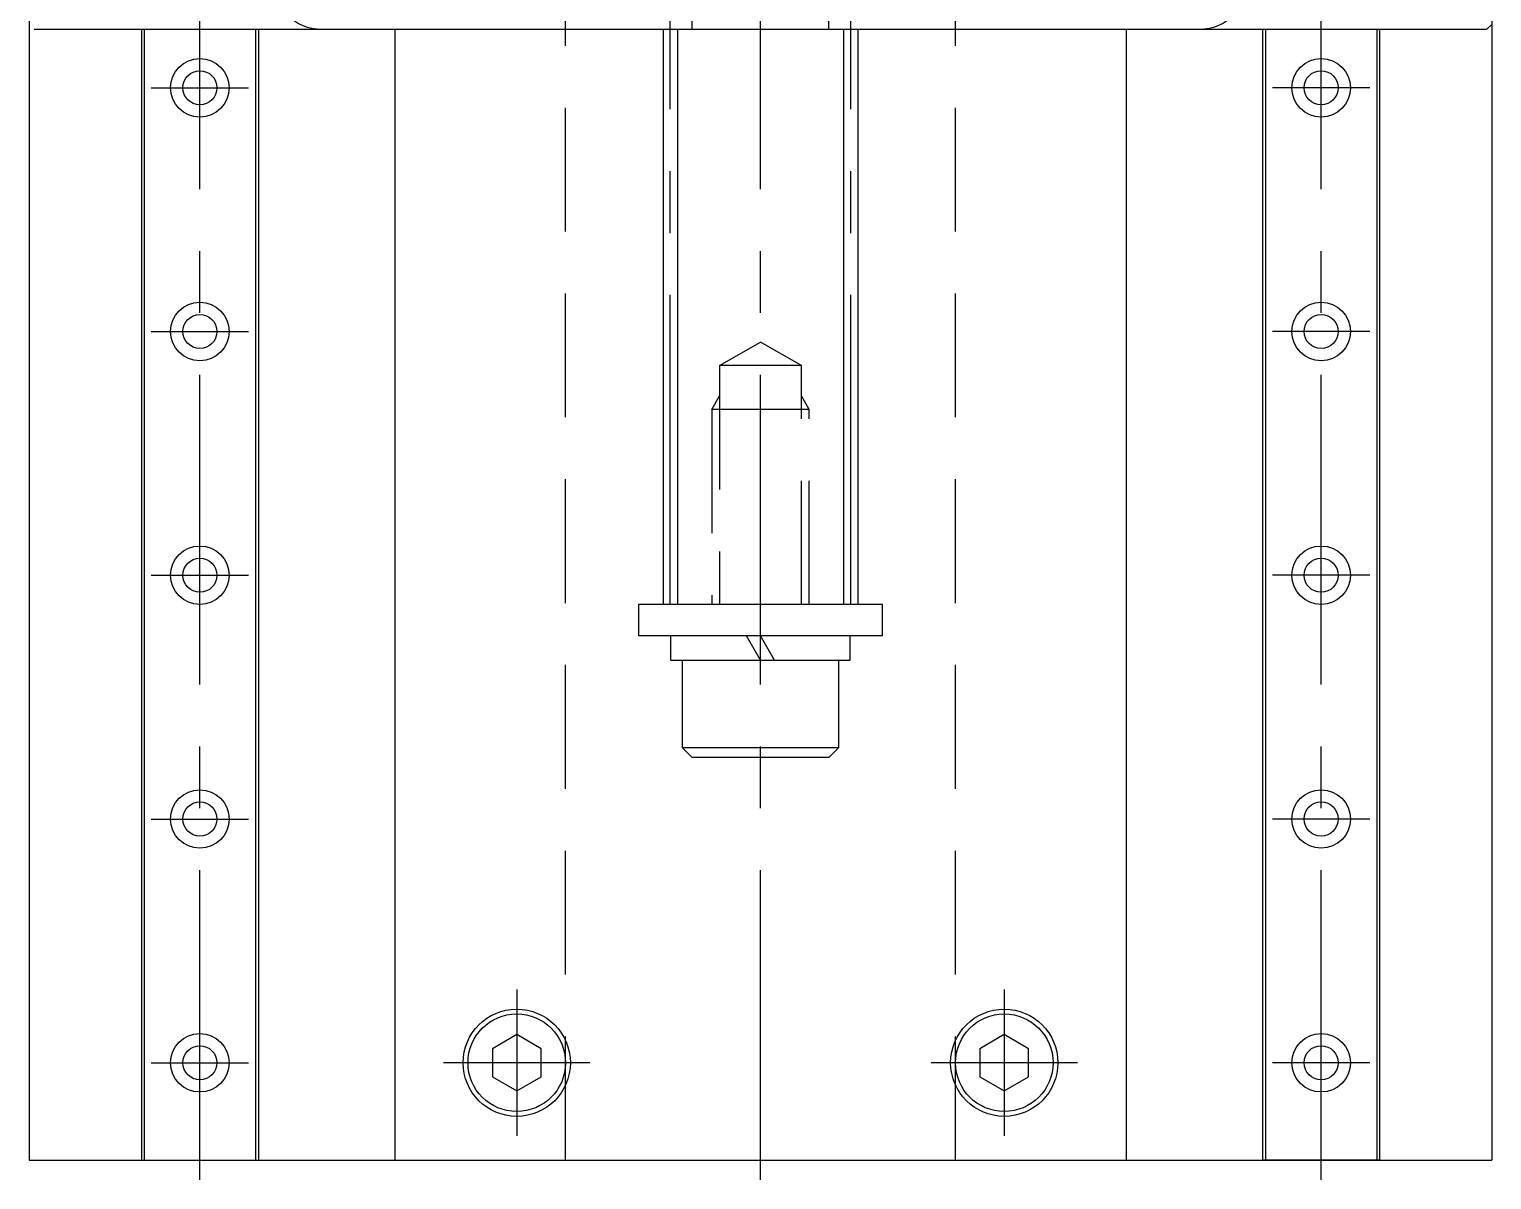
# Model space of a CAD drawing. Extents: x -48 to 540, y -15 to 565.
# Drawn here: x 388.4 to 538.4, y -2 to 116 of the extents above; entities that cross this region are included whole.
import ezdxf

# ---------------------------------------------------------------- set-up
doc = ezdxf.new("R2010")
doc.units = 0
doc.linetypes.add('CENTER', pattern=[50.8, 31.75, -6.35, 6.35, -6.35])
doc.linetypes.add('DASHED', pattern=[19.05, 12.7, -6.35])
doc.layers.get('0').update_dxf_attribs({"linetype": 'CONTINUOUS'})
doc.layers.add('CENTER', color=1, linetype='CENTER')

msp = doc.modelspace()

# ---------------------------------------------------------------- linework, layer by layer
at = {"color": 7, "linetype": 'CONTINUOUS'}
for p, q in [((388.44, 230), (388.44, 0)), ((538.44, 230), (538.44, 0)), ((456.44, 116), (456.44, 201)), ((470.44, 116), (470.44, 201)), ((388.94, 116), (537.94, 116)), ((388.94, 116), (537.94, 116)), ((399.94, 116), (399.94, 0)), ((400.24, 116), (400.24, 0)), ((411.64, 116), (411.64, 0)), ((411.94, 116), (411.94, 0)), ((418.44, 116), (456.44, 116)), ((425.94, 116), (425.94, 0)), ((452.44, 116), (474.44, 116)), ((453.44, 116), (453.44, 57)), ((454.94, 116), (454.94, 57)), ((456.44, 116), (470.44, 116)), ((470.44, 116), (508.44, 116)), ((471.94, 116), (471.94, 57)), ((473.44, 57), (473.44, 116)), ((500.94, 116), (500.94, 0)), ((514.94, 116), (514.94, 0)), ((515.24, 116), (515.24, 0)), ((526.64, 116), (526.64, 0)), ((526.94, 116), (526.94, 0)), ((537.94, 116), (538.44, 116.5)), ((475.94, 57), (450.94, 57)), ((450.94, 57), (450.94, 53.8)), ((473.44, 57), (453.44, 57)), ((475.94, 53.8), (475.94, 57)), ((475.94, 53.8), (450.94, 53.8)), ((472.64, 53.8), (454.24, 53.8)), ((454.24, 51.3), (454.24, 53.8)), ((463.44, 51.3), (462, 53.8)), ((464.88, 51.3), (463.44, 53.8)), ((472.64, 51.3), (472.64, 53.8)), ((454.24, 51.3), (472.64, 51.3)), ((455.44, 42.3), (455.44, 51.3)), ((471.44, 51.3), (471.44, 42.3)), ((471.44, 42.3), (455.44, 42.3)), ((456.44, 41.3), (455.44, 42.3)), ((471.44, 42.3), (470.44, 41.3)), ((470.44, 41.3), (456.44, 41.3)), ((438.44, 12.89), (435.94, 11.44)), ((440.94, 11.44), (438.44, 12.89)), ((488.44, 12.89), (485.94, 11.44)), ((490.94, 11.44), (488.44, 12.89)), ((435.94, 11.44), (435.94, 8.56)), ((440.94, 8.56), (440.94, 11.44)), ((485.94, 11.44), (485.94, 8.56)), ((490.94, 8.56), (490.94, 11.44)), ((435.94, 8.56), (438.44, 7.11)), ((438.44, 7.11), (440.94, 8.56)), ((485.94, 8.56), (488.44, 7.11)), ((488.44, 7.11), (490.94, 8.56)), ((399.94, 0), (411.94, 0)), ((526.94, 0), (514.94, 0)), ((388.44, 0), (538.44, 0))]:
    msp.add_line(p, q, dxfattribs=at)
at = {"color": 3, "linetype": 'DASHED'}
for p, q in [((443.44, 0), (443.44, 220)), ((483.44, 0), (483.44, 220)), ((459.25, 81.5), (463.44, 83.92)), ((467.63, 81.5), (463.44, 83.92)), ((467.63, 81.5), (459.25, 81.5)), ((459.25, 81.5), (459.25, 57)), ((467.63, 57), (467.63, 81.5)), ((458.44, 77), (459.25, 78.41)), ((468.44, 77), (467.63, 78.41)), ((468.44, 77), (458.44, 77)), ((458.44, 77), (458.44, 57)), ((468.44, 57), (468.44, 77))]:
    msp.add_line(p, q, dxfattribs=at)
at = {"color": 7, "linetype": 'CONTINUOUS'}
for centre, radius in [((405.94, 110), 3), ((520.94, 110), 3), ((405.94, 110), 1.75), ((520.94, 110), 1.75), ((405.94, 85), 3), ((520.94, 85), 3), ((405.94, 85), 1.75), ((520.94, 85), 1.75), ((405.94, 60), 3), ((405.94, 60), 1.75), ((520.94, 60), 3), ((520.94, 60), 1.75), ((405.94, 35), 3), ((520.94, 35), 3), ((405.94, 35), 1.75), ((520.94, 35), 1.75), ((438.44, 10), 5.5), ((488.44, 10), 5.5), ((488.44, 10), 5), ((438.44, 10), 5), ((405.94, 10), 3), ((520.94, 10), 3), ((405.94, 10), 1.75), ((520.94, 10), 1.75)]:
    msp.add_circle(centre, radius, dxfattribs=at)
for centre, start, end in [((418.44, 121), 180, 270), ((508.44, 121), 270, 360)]:
    msp.add_arc(centre, 5, start, end, dxfattribs=at)
at = {"layer": 'CENTER', "color": 1, "linetype": 'CENTER'}
for p, q in [((463.44, -2), (463.44, 275.8)), ((405.94, -2), (405.94, 222)), ((520.94, -2), (520.94, 222)), ((454.19, 57), (454.19, 220)), ((472.69, 57), (472.69, 220)), ((400.94, 110), (410.94, 110)), ((525.94, 110), (515.94, 110)), ((400.94, 85), (410.94, 85)), ((525.94, 85), (515.94, 85)), ((400.94, 60), (410.94, 60)), ((525.94, 60), (515.94, 60)), ((400.94, 35), (410.94, 35)), ((525.94, 35), (515.94, 35)), ((438.44, 17.5), (438.44, 2.5)), ((488.44, 17.5), (488.44, 2.5)), ((400.94, 10), (410.94, 10)), ((445.94, 10), (430.94, 10)), ((495.94, 10), (480.94, 10)), ((525.94, 10), (515.94, 10))]:
    msp.add_line(p, q, dxfattribs=at)

doc.saveas('drawing.dxf')
